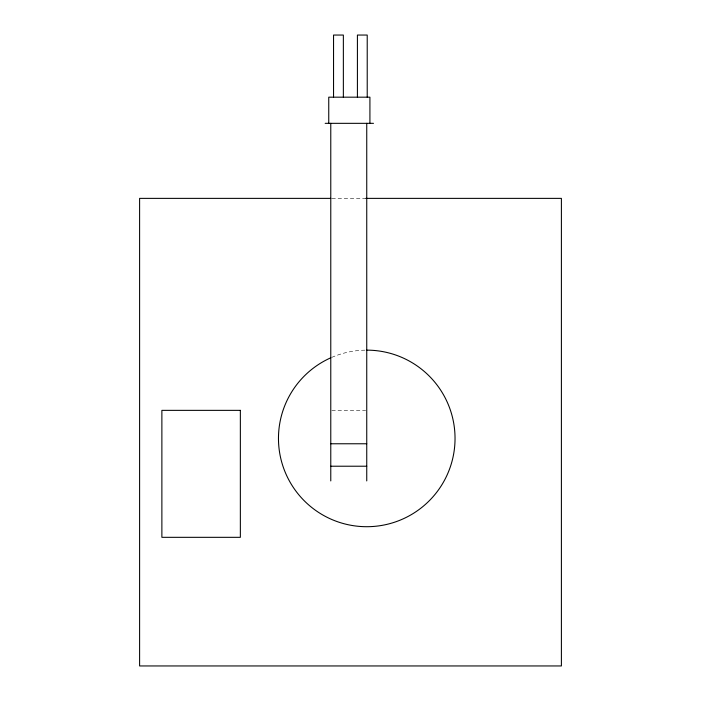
<?xml version="1.0" encoding="UTF-8"?>
<svg xmlns="http://www.w3.org/2000/svg" width="701" height="701" viewBox="0 0 701 701"><rect width="100%" height="100%" fill="white"/><g stroke="black" fill="none" stroke-linecap="round" stroke-linejoin="round"><path stroke-width="0.53" stroke-dasharray="3.5 2.63" d="M331.923 198.374L365.799 198.374M331.871 410.628L365.659 410.628M331.739 357.379A88.282 88.282 0 0 1 365.379 350.149"/><path stroke-width="1.05" d="M325.176 123.332L373.493 123.332M330.828 198.374L139.604 198.374L139.604 665.95L561.396 665.95L561.396 198.374L365.799 198.374M330.776 443.768L366.746 443.768M330.776 466.218L366.746 466.218M369.918 123.332L369.918 97.176L328.751 97.176L328.751 123.332M367.219 97.176L367.219 35.05L357.414 35.05L357.414 97.176M366.746 123.332L366.746 480.93M343.359 97.176L343.359 35.05L333.545 35.05L333.545 97.176M330.776 123.332L330.776 480.93M366.43 350.141A88.282 88.282 0 0 1 448.693 471.282A88.282 88.282 0 0 1 305.531 502.03A88.282 88.282 0 0 1 330.784 357.799M240.355 410.357L161.878 410.357L161.878 537.325L240.355 537.325L240.355 410.357"/></g></svg>
